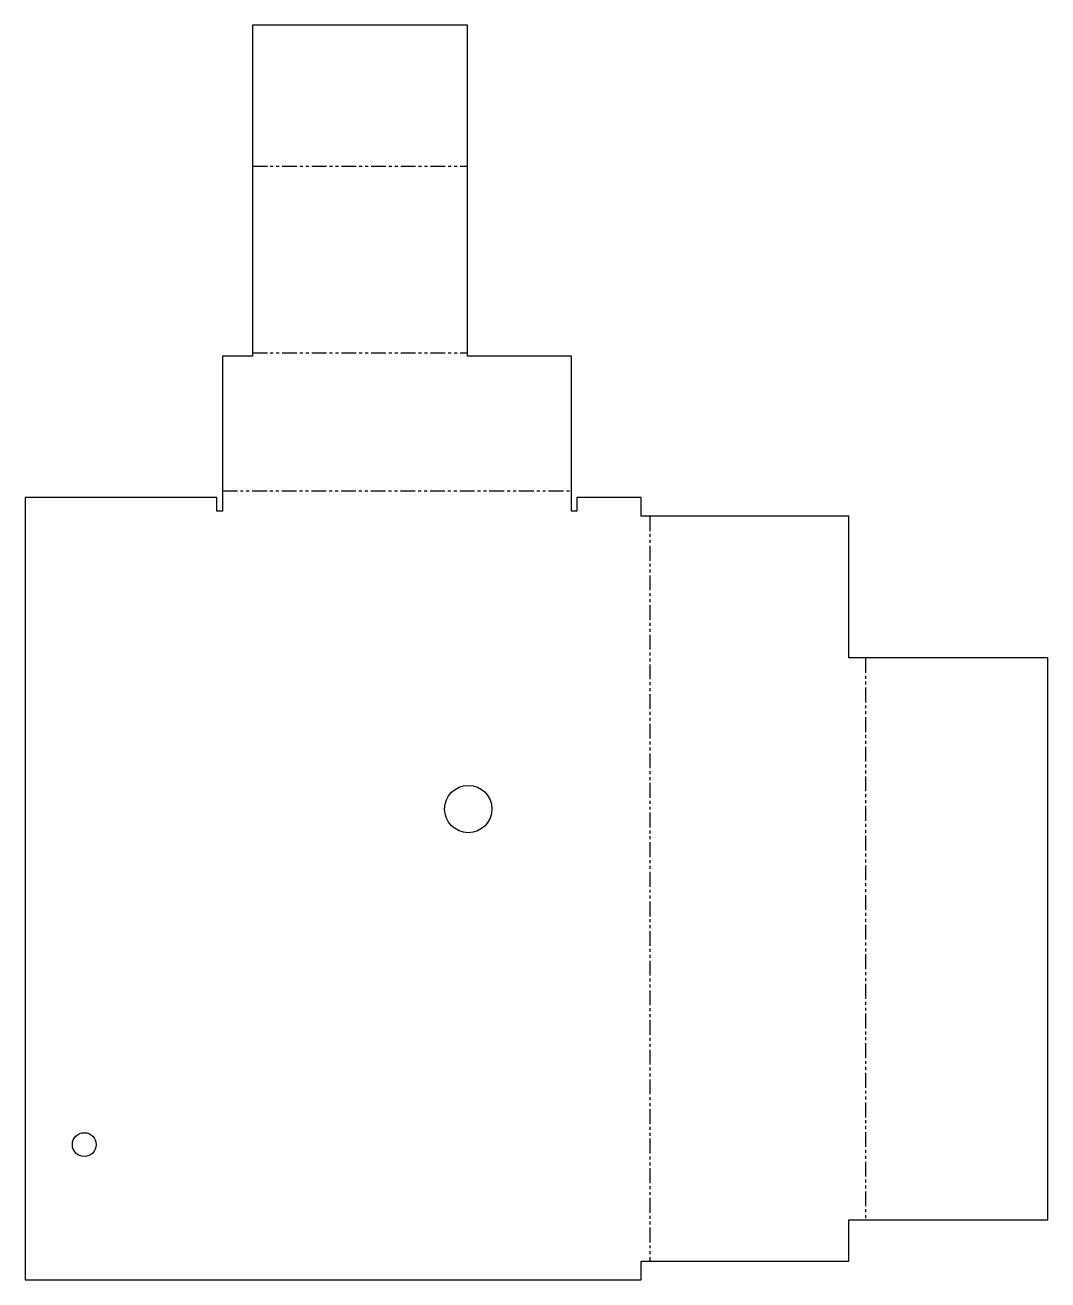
# Model space of a CAD drawing. Header units: millimetres. Extents: x 0 to 219, y 0 to 269.
import ezdxf

# ---------------------------------------------------------------- set-up
doc = ezdxf.new("R2010")
doc.units = ezdxf.units.MM
doc.linetypes.add('PHANTOM', pattern=[6.35, 3.175, -0.635, 0.635, -0.635, 0.635, -0.635])
doc.layers.add('BEND', color=7, linetype='Continuous')
doc.layers.add('CUT', color=7, linetype='Continuous')

msp = doc.modelspace()

# ---------------------------------------------------------------- linework, layer by layer
at = {"layer": 'BEND', "color": 3, "linetype": 'PHANTOM'}
for p, q in [((48.72, 238.6), (94.77, 238.6)), ((48.72, 198.6), (94.77, 198.6)), ((42.3, 169.03), (117.03, 169.03)), ((133.85, 163.61), (133.85, 4)), ((180, 133.25), (180, 12.87))]:
    msp.add_line(p, q, dxfattribs=at)
at = {"layer": 'CUT'}
for p, q in [((94.77, 268.82), (48.72, 268.82)), ((48.72, 268.82), (48.72, 197.9)), ((94.77, 197.9), (94.77, 268.82)), ((48.72, 197.9), (42.3, 197.9)), ((42.3, 197.9), (42.3, 164.71)), ((117.03, 197.9), (94.77, 197.9)), ((117.03, 164.71), (117.03, 197.9)), ((0, 167.61), (0, 0)), ((41.1, 167.61), (0, 167.61)), ((41.1, 164.71), (41.1, 167.61)), ((131.96, 167.61), (118.23, 167.61)), ((118.23, 167.61), (118.23, 164.71)), ((131.96, 163.61), (131.96, 167.61)), ((42.3, 164.71), (41.1, 164.71)), ((118.23, 164.71), (117.03, 164.71)), ((176.47, 163.61), (131.96, 163.61)), ((176.47, 133.25), (176.47, 163.61)), ((219.11, 133.25), (176.47, 133.25)), ((219.11, 12.87), (219.11, 133.25)), ((176.47, 4), (176.47, 12.87)), ((176.47, 12.87), (219.11, 12.87)), ((131.96, 0), (131.96, 4)), ((131.96, 4), (176.47, 4)), ((0, 0), (131.96, 0))]:
    msp.add_line(p, q, dxfattribs=at)
for centre, radius in [((94.94, 100.88), 5.07), ((12.68, 28.98), 2.55)]:
    msp.add_circle(centre, radius, dxfattribs=at)

doc.saveas('drawing.dxf')
